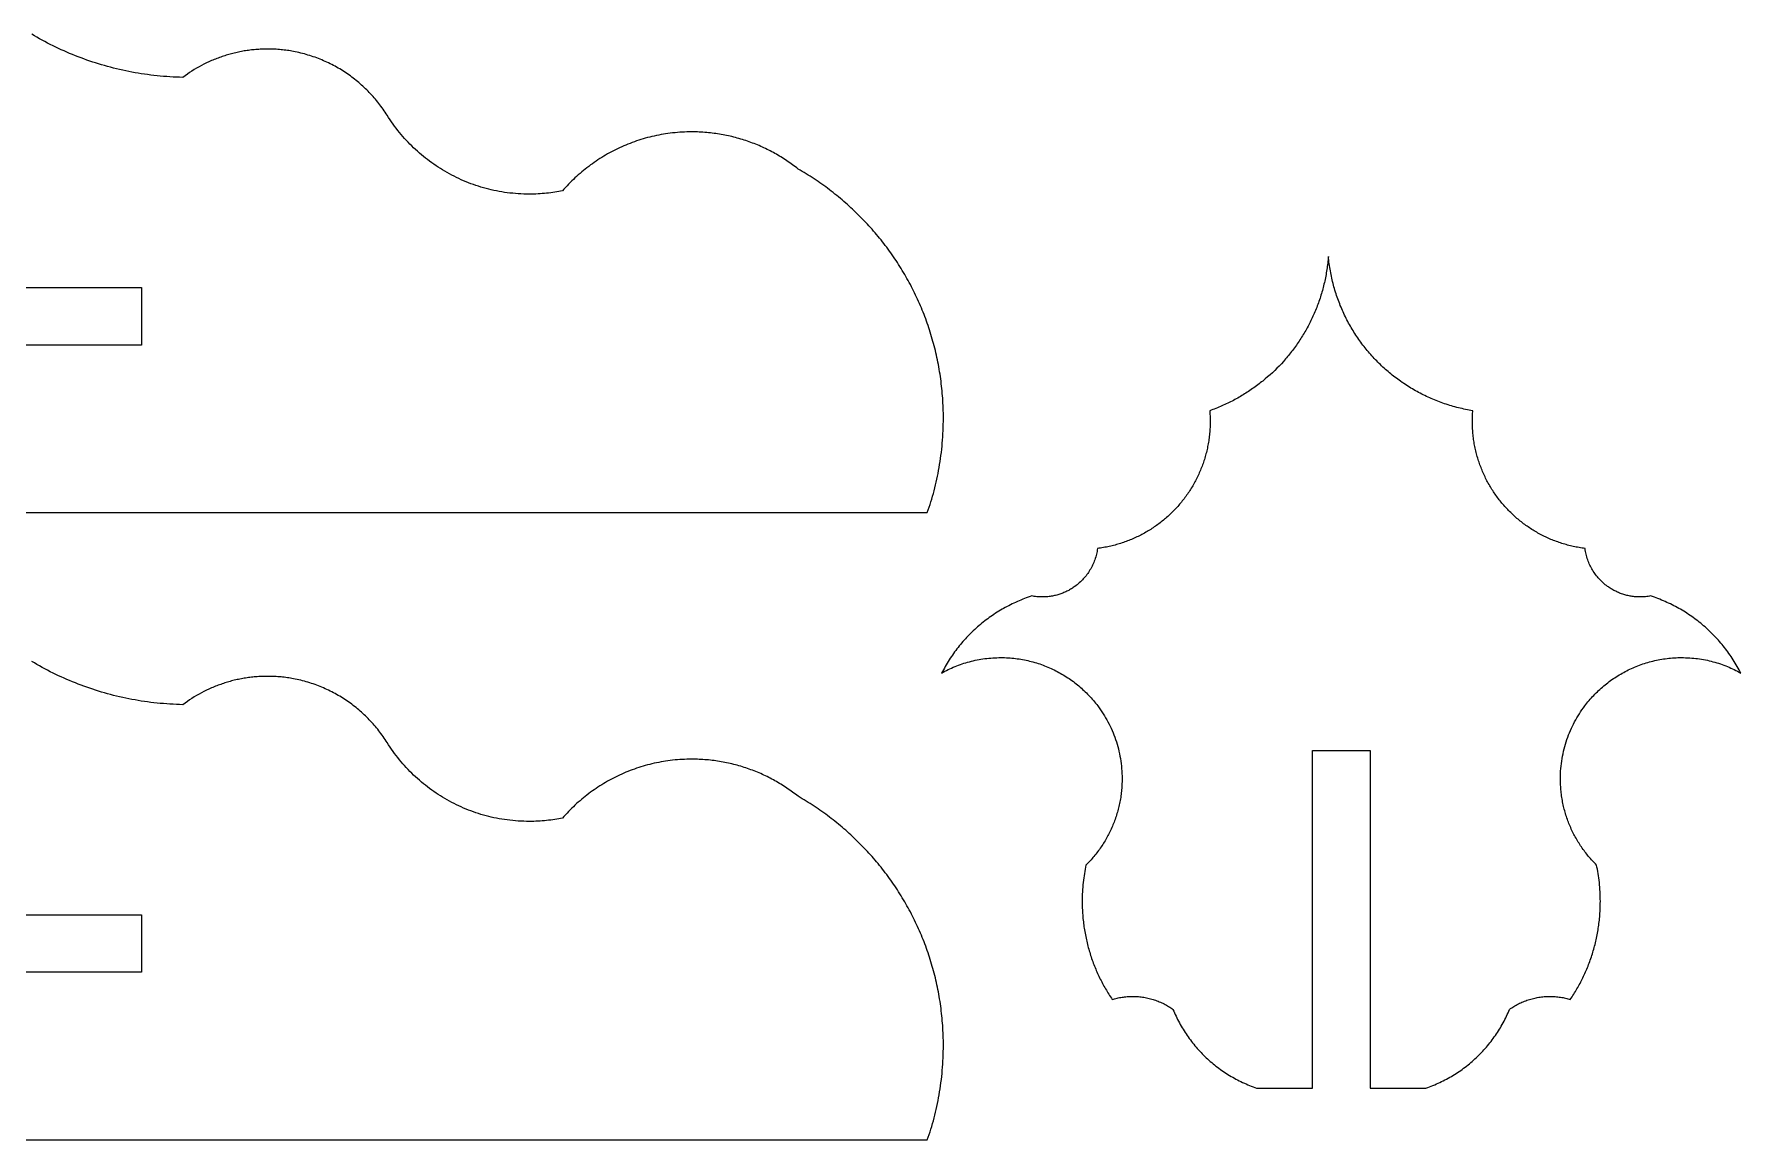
# Model space of a CAD drawing. Extents: x 205 to 567, y 321 to 897.
# Drawn here: x 451.1 to 542.2, y 465.4 to 524.4 of the extents above; entities that cross this region are included whole.
import ezdxf

# ---------------------------------------------------------------- set-up
doc = ezdxf.new("R2010")
doc.units = 0
doc.layers.add('Default_Layer', color=1, linetype='CONTINUOUS')

msp = doc.modelspace()

# ---------------------------------------------------------------- linework, layer by layer
at = {"layer": 'Default_Layer'}
for points in [[(422.32, 498.9), (498.779, 498.9), (498.829, 499.041), (498.878, 499.184), (498.926, 499.328), (498.972, 499.474), (499.016, 499.62), (499.06, 499.768), (499.102, 499.917), (499.142, 500.067), (499.181, 500.219), (499.218, 500.371), (499.254, 500.525), (499.289, 500.679), (499.322, 500.835), (499.353, 500.991), (499.383, 501.149), (499.411, 501.307), (499.438, 501.466), (499.463, 501.626), (499.486, 501.787), (499.508, 501.949), (499.528, 502.112), (499.547, 502.275), (499.564, 502.439), (499.579, 502.604), (499.592, 502.769), (499.604, 502.935), (499.614, 503.102), (499.622, 503.269), (499.628, 503.436), (499.633, 503.605), (499.635, 503.773), (499.636, 503.943), (499.636, 504.075), (499.634, 504.208), (499.631, 504.34), (499.627, 504.472), (499.622, 504.603), (499.616, 504.734), (499.609, 504.865), (499.6, 504.996), (499.591, 505.126), (499.58, 505.257), (499.569, 505.386), (499.556, 505.516), (499.542, 505.645), (499.527, 505.774), (499.511, 505.902), (499.494, 506.03), (499.476, 506.158), (499.457, 506.286), (499.437, 506.413), (499.416, 506.54), (499.394, 506.666), (499.37, 506.792), (499.346, 506.918), (499.321, 507.043), (499.294, 507.168), (499.267, 507.293), (499.238, 507.417), (499.209, 507.541), (499.178, 507.664), (499.147, 507.787), (499.114, 507.91), (499.081, 508.032), (499.046, 508.154), (499.011, 508.276), (498.975, 508.397), (498.937, 508.517), (498.899, 508.638), (498.859, 508.757), (498.819, 508.877), (498.778, 508.995), (498.736, 509.114), (498.692, 509.232), (498.648, 509.349), (498.603, 509.467), (498.557, 509.583), (498.51, 509.699), (498.462, 509.815), (498.413, 509.93), (498.364, 510.045), (498.313, 510.159), (498.261, 510.273), (498.209, 510.386), (498.155, 510.499), (498.101, 510.612), (498.046, 510.723), (497.99, 510.835), (497.933, 510.945), (497.875, 511.056), (497.816, 511.165), (497.757, 511.275), (497.696, 511.383), (497.635, 511.491), (497.573, 511.599), (497.51, 511.706), (497.446, 511.813), (497.381, 511.919), (497.315, 512.024), (497.249, 512.129), (497.182, 512.233), (497.113, 512.337), (497.044, 512.44), (496.975, 512.542), (496.904, 512.644), (496.833, 512.746), (496.76, 512.847), (496.687, 512.947), (496.614, 513.046), (496.539, 513.145), (496.464, 513.244), (496.387, 513.341), (496.31, 513.439), (496.233, 513.535), (496.154, 513.631), (496.075, 513.726), (495.995, 513.821), (495.914, 513.915), (495.832, 514.008), (495.75, 514.101), (495.667, 514.193), (495.583, 514.284), (495.498, 514.375), (495.413, 514.465), (495.327, 514.554), (495.24, 514.643), (495.153, 514.731), (495.065, 514.818), (494.976, 514.905), (494.886, 514.991), (494.796, 515.076), (494.705, 515.161), (494.613, 515.244), (494.52, 515.327), (494.427, 515.41), (494.333, 515.492), (494.239, 515.572), (494.144, 515.653), (494.048, 515.732), (493.951, 515.811), (493.854, 515.889), (493.756, 515.966), (493.658, 516.043), (493.559, 516.118), (493.459, 516.193), (493.359, 516.267), (493.258, 516.341), (493.156, 516.414), (493.054, 516.485), (492.951, 516.556), (492.847, 516.627), (492.743, 516.696), (492.638, 516.765), (492.533, 516.833), (492.427, 516.9), (492.32, 516.966), (492.213, 517.032), (492.105, 517.096), (491.997, 517.16), (491.888, 517.223), (491.816, 517.281), (491.742, 517.337), (491.668, 517.393), (491.594, 517.449), (491.519, 517.503), (491.443, 517.557), (491.367, 517.61), (491.29, 517.662), (491.212, 517.714), (491.134, 517.765), (491.056, 517.815), (490.976, 517.864), (490.896, 517.912), (490.816, 517.96), (490.735, 518.007), (490.654, 518.053), (490.572, 518.098), (490.489, 518.142), (490.406, 518.186), (490.322, 518.229), (490.238, 518.271), (490.154, 518.312), (490.068, 518.352), (489.983, 518.391), (489.897, 518.43), (489.81, 518.468), (489.723, 518.504), (489.635, 518.54), (489.547, 518.575), (489.459, 518.609), (489.37, 518.643), (489.28, 518.675), (489.19, 518.707), (489.1, 518.737), (489.009, 518.767), (488.918, 518.796), (488.826, 518.823), (488.734, 518.85), (488.642, 518.876), (488.549, 518.901), (488.456, 518.925), (488.362, 518.948), (488.268, 518.97), (488.173, 518.992), (488.079, 519.012), (487.983, 519.031), (487.888, 519.049), (487.792, 519.066), (487.696, 519.083), (487.599, 519.098), (487.502, 519.112), (487.405, 519.125), (487.307, 519.137), (487.209, 519.148), (487.111, 519.159), (487.013, 519.168), (486.914, 519.176), (486.815, 519.183), (486.715, 519.189), (486.616, 519.193), (486.516, 519.197), (486.415, 519.2), (486.315, 519.202), (486.214, 519.202), (486.086, 519.201), (485.957, 519.199), (485.83, 519.194), (485.703, 519.188), (485.576, 519.18), (485.45, 519.171), (485.324, 519.159), (485.199, 519.146), (485.074, 519.132), (484.95, 519.115), (484.826, 519.097), (484.703, 519.078), (484.58, 519.056), (484.458, 519.033), (484.337, 519.009), (484.216, 518.983), (484.096, 518.955), (483.976, 518.925), (483.857, 518.895), (483.738, 518.862), (483.621, 518.828), (483.504, 518.792), (483.387, 518.755), (483.271, 518.717), (483.156, 518.677), (483.042, 518.635), (482.928, 518.592), (482.815, 518.547), (482.703, 518.501), (482.591, 518.454), (482.481, 518.405), (482.371, 518.355), (482.261, 518.303), (482.153, 518.25), (482.045, 518.195), (481.939, 518.139), (481.833, 518.082), (481.728, 518.024), (481.623, 517.964), (481.52, 517.902), (481.417, 517.84), (481.316, 517.776), (481.215, 517.711), (481.115, 517.644), (481.016, 517.576), (480.918, 517.507), (480.821, 517.437), (480.725, 517.365), (480.629, 517.292), (480.535, 517.218), (480.442, 517.143), (480.35, 517.067), (480.259, 516.989), (480.168, 516.91), (480.079, 516.83), (479.991, 516.749), (479.904, 516.667), (479.818, 516.584), (479.733, 516.499), (479.649, 516.414), (479.566, 516.327), (479.485, 516.239), (479.404, 516.15), (479.325, 516.06), (479.224, 516.04), (479.121, 516.02), (479.017, 516.002), (478.911, 515.985), (478.804, 515.969), (478.695, 515.955), (478.585, 515.941), (478.474, 515.929), (478.362, 515.919), (478.248, 515.909), (478.134, 515.901), (478.019, 515.895), (477.903, 515.89), (477.787, 515.886), (477.67, 515.884), (477.553, 515.883), (477.404, 515.884), (477.256, 515.888), (477.108, 515.894), (476.961, 515.902), (476.815, 515.913), (476.669, 515.926), (476.524, 515.942), (476.379, 515.959), (476.236, 515.979), (476.093, 516.002), (475.951, 516.026), (475.809, 516.053), (475.669, 516.082), (475.529, 516.113), (475.39, 516.147), (475.252, 516.182), (475.115, 516.22), (474.978, 516.26), (474.843, 516.302), (474.708, 516.346), (474.575, 516.392), (474.442, 516.44), (474.31, 516.491), (474.18, 516.543), (474.05, 516.597), (473.921, 516.653), (473.794, 516.712), (473.667, 516.772), (473.542, 516.834), (473.417, 516.898), (473.294, 516.964), (473.172, 517.032), (473.051, 517.101), (472.931, 517.173), (472.813, 517.246), (472.695, 517.321), (472.579, 517.398), (472.464, 517.477), (472.35, 517.558), (472.238, 517.64), (472.127, 517.724), (472.017, 517.809), (471.909, 517.896), (471.802, 517.985), (471.696, 518.076), (471.592, 518.168), (471.489, 518.262), (471.387, 518.357), (471.287, 518.454), (471.189, 518.553), (471.092, 518.653), (470.996, 518.755), (470.902, 518.858), (470.81, 518.962), (470.719, 519.068), (470.63, 519.176), (470.542, 519.285), (470.456, 519.395), (470.371, 519.507), (470.288, 519.62), (470.207, 519.735), (470.127, 519.85), (470.05, 519.968), (469.974, 520.086), (469.921, 520.168), (469.868, 520.249), (469.813, 520.329), (469.758, 520.409), (469.702, 520.488), (469.645, 520.566), (469.587, 520.643), (469.528, 520.72), (469.468, 520.795), (469.407, 520.87), (469.345, 520.944), (469.282, 521.017), (469.219, 521.09), (469.154, 521.161), (469.089, 521.232), (469.023, 521.302), (468.956, 521.371), (468.888, 521.439), (468.82, 521.506), (468.75, 521.572), (468.68, 521.638), (468.608, 521.702), (468.536, 521.766), (468.464, 521.829), (468.39, 521.89), (468.316, 521.951), (468.241, 522.011), (468.165, 522.07), (468.088, 522.128), (468.01, 522.185), (467.932, 522.241), (467.853, 522.296), (467.773, 522.35), (467.693, 522.403), (467.612, 522.456), (467.53, 522.507), (467.447, 522.557), (467.364, 522.606), (467.28, 522.654), (467.195, 522.701), (467.11, 522.746), (467.024, 522.791), (466.937, 522.835), (466.849, 522.878), (466.761, 522.919), (466.673, 522.96), (466.583, 522.999), (466.493, 523.038), (466.403, 523.075), (466.311, 523.111), (466.219, 523.146), (466.127, 523.18), (466.034, 523.212), (465.94, 523.244), (465.846, 523.274), (465.751, 523.303), (465.656, 523.331), (465.56, 523.358), (465.463, 523.384), (465.366, 523.408), (465.269, 523.431), (465.171, 523.453), (465.072, 523.474), (464.973, 523.494), (464.895, 523.509), (464.815, 523.522), (464.734, 523.535), (464.652, 523.548), (464.569, 523.559), (464.485, 523.569), (464.4, 523.579), (464.314, 523.587), (464.227, 523.595), (464.139, 523.601), (464.051, 523.607), (463.962, 523.612), (463.872, 523.615), (463.782, 523.618), (463.691, 523.62), (463.6, 523.62), (463.521, 523.62), (463.441, 523.619), (463.362, 523.616), (463.282, 523.614), (463.203, 523.61), (463.125, 523.605), (463.046, 523.6), (462.968, 523.594), (462.89, 523.587), (462.812, 523.579), (462.734, 523.571), (462.657, 523.562), (462.58, 523.552), (462.503, 523.541), (462.426, 523.529), (462.35, 523.517), (462.274, 523.504), (462.198, 523.49), (462.122, 523.475), (462.047, 523.46), (461.972, 523.444), (461.898, 523.427), (461.823, 523.409), (461.749, 523.391), (461.675, 523.372), (461.602, 523.352), (461.529, 523.332), (461.456, 523.31), (461.383, 523.288), (461.311, 523.266), (461.239, 523.242), (461.168, 523.218), (461.096, 523.194), (461.026, 523.168), (460.955, 523.142), (460.885, 523.116), (460.815, 523.088), (460.746, 523.06), (460.677, 523.031), (460.608, 523.002), (460.472, 522.941), (460.337, 522.878), (460.204, 522.812), (460.072, 522.743), (459.942, 522.672), (459.814, 522.599), (459.687, 522.523), (459.563, 522.445), (459.44, 522.365), (459.318, 522.282), (459.199, 522.197), (459.082, 522.109), (458.908, 522.114), (458.735, 522.12), (458.562, 522.128), (458.39, 522.138), (458.218, 522.149), (458.046, 522.163), (457.876, 522.178), (457.706, 522.194), (457.536, 522.213), (457.367, 522.233), (457.198, 522.255), (457.03, 522.279), (456.863, 522.304), (456.696, 522.331), (456.53, 522.359), (456.364, 522.39), (456.199, 522.421), (456.035, 522.455), (455.871, 522.49), (455.708, 522.527), (455.545, 522.565), (455.383, 522.605), (455.222, 522.647), (455.062, 522.69), (454.902, 522.735), (454.743, 522.781), (454.585, 522.829), (454.427, 522.878), (454.27, 522.929), (454.114, 522.981), (453.959, 523.035), (453.804, 523.091), (453.65, 523.148), (453.497, 523.206), (453.345, 523.266), (453.193, 523.327), (453.042, 523.39), (452.892, 523.454), (452.743, 523.52), (452.595, 523.587), (452.447, 523.655), (452.301, 523.725), (452.155, 523.797), (452.01, 523.869), (451.866, 523.943), (451.723, 524.019), (451.581, 524.095), (451.44, 524.174), (451.299, 524.253), (451.16, 524.334), (451.021, 524.416)], [(421.35, 510.909), (456.869, 510.909), (456.869, 507.837), (456.869, 507.837), (420.898, 507.837)], [(422.32, 465.446), (498.779, 465.446), (498.829, 465.587), (498.878, 465.73), (498.926, 465.874), (498.972, 466.02), (499.016, 466.166), (499.06, 466.314), (499.102, 466.463), (499.142, 466.613), (499.181, 466.765), (499.218, 466.917), (499.254, 467.071), (499.289, 467.225), (499.322, 467.381), (499.353, 467.537), (499.383, 467.694), (499.411, 467.853), (499.438, 468.012), (499.463, 468.172), (499.486, 468.333), (499.508, 468.495), (499.528, 468.657), (499.547, 468.821), (499.564, 468.985), (499.579, 469.149), (499.592, 469.315), (499.604, 469.481), (499.614, 469.647), (499.622, 469.815), (499.628, 469.982), (499.633, 470.151), (499.635, 470.319), (499.636, 470.488), (499.636, 470.621), (499.634, 470.754), (499.631, 470.886), (499.627, 471.017), (499.622, 471.149), (499.616, 471.28), (499.609, 471.411), (499.6, 471.542), (499.591, 471.672), (499.58, 471.802), (499.569, 471.932), (499.556, 472.062), (499.542, 472.191), (499.527, 472.32), (499.511, 472.448), (499.494, 472.576), (499.476, 472.704), (499.457, 472.832), (499.437, 472.959), (499.416, 473.086), (499.394, 473.212), (499.37, 473.338), (499.346, 473.464), (499.321, 473.589), (499.294, 473.714), (499.267, 473.839), (499.238, 473.963), (499.209, 474.087), (499.178, 474.21), (499.147, 474.333), (499.114, 474.456), (499.081, 474.578), (499.046, 474.7), (499.011, 474.822), (498.975, 474.943), (498.937, 475.063), (498.899, 475.183), (498.859, 475.303), (498.819, 475.423), (498.778, 475.541), (498.736, 475.66), (498.692, 475.778), (498.648, 475.895), (498.603, 476.013), (498.557, 476.129), (498.51, 476.245), (498.462, 476.361), (498.413, 476.476), (498.364, 476.591), (498.313, 476.705), (498.261, 476.819), (498.209, 476.932), (498.155, 477.045), (498.101, 477.157), (498.046, 477.269), (497.99, 477.381), (497.933, 477.491), (497.875, 477.602), (497.816, 477.711), (497.757, 477.821), (497.696, 477.929), (497.635, 478.037), (497.573, 478.145), (497.51, 478.252), (497.446, 478.359), (497.381, 478.465), (497.315, 478.57), (497.249, 478.675), (497.182, 478.779), (497.113, 478.883), (497.044, 478.986), (496.975, 479.088), (496.904, 479.19), (496.833, 479.292), (496.76, 479.393), (496.687, 479.493), (496.614, 479.592), (496.539, 479.691), (496.464, 479.79), (496.387, 479.887), (496.31, 479.985), (496.233, 480.081), (496.154, 480.177), (496.075, 480.272), (495.995, 480.367), (495.914, 480.461), (495.832, 480.554), (495.75, 480.647), (495.667, 480.739), (495.583, 480.83), (495.498, 480.921), (495.413, 481.011), (495.327, 481.1), (495.24, 481.189), (495.153, 481.277), (495.065, 481.364), (494.976, 481.451), (494.886, 481.537), (494.796, 481.622), (494.705, 481.706), (494.613, 481.79), (494.52, 481.873), (494.427, 481.956), (494.333, 482.037), (494.239, 482.118), (494.144, 482.199), (494.048, 482.278), (493.951, 482.357), (493.854, 482.435), (493.756, 482.512), (493.658, 482.588), (493.559, 482.664), (493.459, 482.739), (493.359, 482.813), (493.258, 482.887), (493.156, 482.959), (493.054, 483.031), (492.951, 483.102), (492.847, 483.173), (492.743, 483.242), (492.638, 483.311), (492.533, 483.379), (492.427, 483.446), (492.32, 483.512), (492.213, 483.578), (492.105, 483.642), (491.997, 483.706), (491.888, 483.769), (491.816, 483.827), (491.742, 483.883), (491.668, 483.939), (491.594, 483.995), (491.519, 484.049), (491.443, 484.103), (491.367, 484.156), (491.29, 484.208), (491.212, 484.26), (491.134, 484.311), (491.056, 484.361), (490.976, 484.41), (490.896, 484.458), (490.816, 484.506), (490.735, 484.553), (490.654, 484.599), (490.572, 484.644), (490.489, 484.688), (490.406, 484.732), (490.322, 484.775), (490.238, 484.817), (490.154, 484.858), (490.068, 484.898), (489.983, 484.937), (489.897, 484.976), (489.81, 485.013), (489.723, 485.05), (489.635, 485.086), (489.547, 485.121), (489.459, 485.155), (489.37, 485.189), (489.28, 485.221), (489.19, 485.253), (489.1, 485.283), (489.009, 485.313), (488.918, 485.341), (488.826, 485.369), (488.734, 485.396), (488.642, 485.422), (488.549, 485.447), (488.456, 485.471), (488.362, 485.494), (488.268, 485.516), (488.173, 485.537), (488.079, 485.558), (487.983, 485.577), (487.888, 485.595), (487.792, 485.612), (487.696, 485.628), (487.599, 485.644), (487.502, 485.658), (487.405, 485.671), (487.307, 485.683), (487.209, 485.694), (487.111, 485.705), (487.013, 485.714), (486.914, 485.722), (486.815, 485.729), (486.715, 485.734), (486.616, 485.739), (486.516, 485.743), (486.415, 485.746), (486.315, 485.747), (486.214, 485.748), (486.086, 485.747), (485.957, 485.744), (485.83, 485.74), (485.703, 485.734), (485.576, 485.726), (485.45, 485.716), (485.324, 485.705), (485.199, 485.692), (485.074, 485.677), (484.95, 485.661), (484.826, 485.643), (484.703, 485.623), (484.58, 485.602), (484.458, 485.579), (484.337, 485.555), (484.216, 485.528), (484.096, 485.501), (483.976, 485.471), (483.857, 485.44), (483.738, 485.408), (483.621, 485.374), (483.504, 485.338), (483.387, 485.301), (483.271, 485.263), (483.156, 485.223), (483.042, 485.181), (482.928, 485.138), (482.815, 485.093), (482.703, 485.047), (482.591, 485), (482.481, 484.951), (482.371, 484.901), (482.261, 484.849), (482.153, 484.796), (482.045, 484.741), (481.939, 484.685), (481.833, 484.628), (481.728, 484.57), (481.623, 484.51), (481.52, 484.448), (481.417, 484.386), (481.316, 484.322), (481.215, 484.256), (481.115, 484.19), (481.016, 484.122), (480.918, 484.053), (480.821, 483.983), (480.725, 483.911), (480.629, 483.838), (480.535, 483.764), (480.442, 483.689), (480.35, 483.613), (480.259, 483.535), (480.168, 483.456), (480.079, 483.376), (479.991, 483.295), (479.904, 483.213), (479.818, 483.13), (479.733, 483.045), (479.649, 482.96), (479.566, 482.873), (479.485, 482.785), (479.404, 482.696), (479.325, 482.606), (479.224, 482.586), (479.121, 482.566), (479.017, 482.548), (478.911, 482.531), (478.804, 482.515), (478.695, 482.501), (478.585, 482.487), (478.474, 482.475), (478.362, 482.465), (478.248, 482.455), (478.134, 482.447), (478.019, 482.441), (477.903, 482.436), (477.787, 482.432), (477.67, 482.43), (477.553, 482.429), (477.404, 482.43), (477.256, 482.434), (477.108, 482.44), (476.961, 482.448), (476.815, 482.459), (476.669, 482.472), (476.524, 482.487), (476.379, 482.505), (476.236, 482.525), (476.093, 482.548), (475.951, 482.572), (475.809, 482.599), (475.669, 482.628), (475.529, 482.659), (475.39, 482.693), (475.252, 482.728), (475.115, 482.766), (474.978, 482.806), (474.843, 482.848), (474.708, 482.892), (474.575, 482.938), (474.442, 482.986), (474.31, 483.037), (474.18, 483.089), (474.05, 483.143), (473.921, 483.199), (473.794, 483.258), (473.667, 483.318), (473.542, 483.38), (473.417, 483.444), (473.294, 483.51), (473.172, 483.578), (473.051, 483.647), (472.931, 483.719), (472.813, 483.792), (472.695, 483.867), (472.579, 483.944), (472.464, 484.023), (472.35, 484.103), (472.238, 484.186), (472.127, 484.27), (472.017, 484.355), (471.909, 484.442), (471.802, 484.531), (471.696, 484.622), (471.592, 484.714), (471.489, 484.808), (471.387, 484.903), (471.287, 485), (471.189, 485.099), (471.092, 485.199), (470.996, 485.301), (470.902, 485.404), (470.81, 485.508), (470.719, 485.614), (470.63, 485.722), (470.542, 485.831), (470.456, 485.941), (470.371, 486.053), (470.288, 486.166), (470.207, 486.281), (470.127, 486.396), (470.05, 486.513), (469.974, 486.632), (469.921, 486.714), (469.868, 486.795), (469.813, 486.875), (469.758, 486.955), (469.702, 487.034), (469.645, 487.112), (469.587, 487.189), (469.528, 487.265), (469.468, 487.341), (469.407, 487.416), (469.345, 487.49), (469.282, 487.563), (469.219, 487.636), (469.154, 487.707), (469.089, 487.778), (469.023, 487.848), (468.956, 487.917), (468.888, 487.985), (468.82, 488.052), (468.75, 488.118), (468.68, 488.184), (468.608, 488.248), (468.536, 488.312), (468.464, 488.375), (468.39, 488.436), (468.316, 488.497), (468.241, 488.557), (468.165, 488.616), (468.088, 488.674), (468.01, 488.731), (467.932, 488.787), (467.853, 488.842), (467.773, 488.896), (467.693, 488.949), (467.612, 489.001), (467.53, 489.053), (467.447, 489.103), (467.364, 489.152), (467.28, 489.2), (467.195, 489.246), (467.11, 489.292), (467.024, 489.337), (466.937, 489.381), (466.849, 489.424), (466.761, 489.465), (466.673, 489.506), (466.583, 489.545), (466.493, 489.584), (466.403, 489.621), (466.311, 489.657), (466.219, 489.692), (466.127, 489.726), (466.034, 489.758), (465.94, 489.79), (465.846, 489.82), (465.751, 489.849), (465.656, 489.877), (465.56, 489.904), (465.463, 489.93), (465.366, 489.954), (465.269, 489.977), (465.171, 489.999), (465.072, 490.02), (464.973, 490.04), (464.895, 490.054), (464.815, 490.068), (464.734, 490.081), (464.652, 490.093), (464.569, 490.105), (464.485, 490.115), (464.4, 490.125), (464.314, 490.133), (464.227, 490.141), (464.139, 490.147), (464.051, 490.153), (463.962, 490.158), (463.872, 490.161), (463.782, 490.164), (463.691, 490.166), (463.6, 490.166), (463.521, 490.166), (463.441, 490.164), (463.362, 490.162), (463.282, 490.16), (463.203, 490.156), (463.125, 490.151), (463.046, 490.146), (462.968, 490.14), (462.89, 490.133), (462.812, 490.125), (462.734, 490.117), (462.657, 490.108), (462.58, 490.097), (462.503, 490.087), (462.426, 490.075), (462.35, 490.063), (462.274, 490.05), (462.198, 490.036), (462.122, 490.021), (462.047, 490.006), (461.972, 489.99), (461.898, 489.973), (461.823, 489.955), (461.749, 489.937), (461.675, 489.918), (461.602, 489.898), (461.529, 489.877), (461.456, 489.856), (461.383, 489.834), (461.311, 489.812), (461.239, 489.788), (461.168, 489.764), (461.096, 489.74), (461.026, 489.714), (460.955, 489.688), (460.885, 489.661), (460.815, 489.634), (460.746, 489.606), (460.677, 489.577), (460.608, 489.548), (460.472, 489.487), (460.337, 489.424), (460.204, 489.358), (460.072, 489.289), (459.942, 489.218), (459.814, 489.145), (459.687, 489.069), (459.563, 488.991), (459.44, 488.91), (459.318, 488.828), (459.199, 488.743), (459.082, 488.655), (458.908, 488.66), (458.735, 488.666), (458.562, 488.674), (458.39, 488.684), (458.218, 488.695), (458.046, 488.709), (457.876, 488.724), (457.706, 488.74), (457.536, 488.759), (457.367, 488.779), (457.198, 488.801), (457.03, 488.824), (456.863, 488.85), (456.696, 488.877), (456.53, 488.905), (456.364, 488.935), (456.199, 488.967), (456.035, 489.001), (455.871, 489.036), (455.708, 489.073), (455.545, 489.111), (455.383, 489.151), (455.222, 489.193), (455.062, 489.236), (454.902, 489.281), (454.743, 489.327), (454.585, 489.375), (454.427, 489.424), (454.27, 489.475), (454.114, 489.527), (453.959, 489.581), (453.804, 489.637), (453.65, 489.693), (453.497, 489.752), (453.345, 489.812), (453.193, 489.873), (453.042, 489.936), (452.892, 490), (452.743, 490.066), (452.595, 490.133), (452.447, 490.201), (452.301, 490.271), (452.155, 490.342), (452.01, 490.415), (451.866, 490.489), (451.723, 490.565), (451.581, 490.641), (451.44, 490.72), (451.299, 490.799), (451.16, 490.88), (451.021, 490.962)], [(421.35, 477.455), (456.869, 477.455), (456.869, 474.383), (456.869, 474.383), (420.898, 474.383)]]:
    msp.add_lwpolyline(points, dxfattribs=at)
msp.add_lwpolyline([(519.318, 468.207), (519.318, 486.203), (522.391, 486.203), (522.391, 468.207), (525.369, 468.207), (525.464, 468.241), (525.559, 468.276), (525.653, 468.311), (525.746, 468.349), (525.839, 468.387), (525.931, 468.426), (526.022, 468.467), (526.113, 468.509), (526.202, 468.551), (526.292, 468.595), (526.38, 468.64), (526.468, 468.686), (526.555, 468.734), (526.641, 468.782), (526.726, 468.831), (526.811, 468.882), (526.895, 468.933), (526.978, 468.986), (527.06, 469.04), (527.142, 469.094), (527.223, 469.15), (527.303, 469.207), (527.382, 469.264), (527.46, 469.323), (527.538, 469.383), (527.614, 469.444), (527.69, 469.505), (527.765, 469.568), (527.839, 469.632), (527.913, 469.696), (527.985, 469.762), (528.057, 469.828), (528.127, 469.896), (528.197, 469.964), (528.266, 470.033), (528.333, 470.104), (528.4, 470.175), (528.466, 470.247), (528.532, 470.32), (528.596, 470.393), (528.659, 470.468), (528.721, 470.543), (528.782, 470.62), (528.843, 470.697), (528.902, 470.775), (528.96, 470.854), (529.017, 470.933), (529.074, 471.014), (529.129, 471.095), (529.183, 471.177), (529.236, 471.26), (529.289, 471.344), (529.34, 471.428), (529.39, 471.514), (529.439, 471.6), (529.487, 471.686), (529.534, 471.774), (529.579, 471.862), (529.624, 471.951), (529.668, 472.041), (529.71, 472.131), (529.751, 472.222), (529.792, 472.314), (529.831, 472.406), (529.887, 472.446), (529.944, 472.485), (530.002, 472.523), (530.06, 472.56), (530.12, 472.596), (530.18, 472.631), (530.241, 472.664), (530.303, 472.697), (530.366, 472.728), (530.429, 472.758), (530.493, 472.787), (530.558, 472.815), (530.623, 472.842), (530.689, 472.867), (530.756, 472.891), (530.823, 472.914), (530.891, 472.936), (530.96, 472.956), (531.029, 472.975), (531.099, 472.993), (531.169, 473.009), (531.24, 473.025), (531.311, 473.038), (531.383, 473.051), (531.455, 473.062), (531.528, 473.071), (531.601, 473.079), (531.675, 473.086), (531.749, 473.091), (531.824, 473.095), (531.899, 473.097), (531.974, 473.098), (532.047, 473.097), (532.119, 473.095), (532.192, 473.092), (532.263, 473.087), (532.335, 473.081), (532.405, 473.073), (532.475, 473.064), (532.544, 473.054), (532.613, 473.043), (532.681, 473.03), (532.747, 473.017), (532.813, 473.002), (532.878, 472.986), (532.942, 472.969), (533.005, 472.95), (533.067, 472.931), (533.114, 473), (533.16, 473.07), (533.206, 473.14), (533.251, 473.21), (533.295, 473.281), (533.339, 473.353), (533.382, 473.424), (533.425, 473.497), (533.466, 473.57), (533.508, 473.643), (533.548, 473.717), (533.588, 473.791), (533.627, 473.866), (533.666, 473.941), (533.704, 474.017), (533.742, 474.093), (533.778, 474.169), (533.814, 474.246), (533.85, 474.324), (533.884, 474.401), (533.918, 474.479), (533.951, 474.558), (533.984, 474.637), (534.016, 474.716), (534.047, 474.796), (534.078, 474.876), (534.107, 474.957), (534.137, 475.038), (534.165, 475.119), (534.193, 475.201), (534.219, 475.283), (534.246, 475.365), (534.271, 475.448), (534.296, 475.531), (534.32, 475.614), (534.343, 475.698), (534.365, 475.782), (534.387, 475.867), (534.408, 475.951), (534.428, 476.037), (534.448, 476.122), (534.466, 476.208), (534.484, 476.294), (534.501, 476.38), (534.517, 476.467), (534.533, 476.554), (534.548, 476.641), (534.562, 476.728), (534.575, 476.816), (534.587, 476.904), (534.598, 476.993), (534.609, 477.081), (534.619, 477.17), (534.628, 477.259), (534.636, 477.349), (534.643, 477.438), (534.65, 477.528), (534.655, 477.618), (534.66, 477.709), (534.664, 477.799), (534.667, 477.89), (534.669, 477.981), (534.67, 478.072), (534.671, 478.164), (534.67, 478.292), (534.667, 478.42), (534.663, 478.548), (534.657, 478.675), (534.65, 478.801), (534.641, 478.926), (534.63, 479.05), (534.618, 479.173), (534.604, 479.295), (534.588, 479.415), (534.572, 479.534), (534.554, 479.652), (534.534, 479.767), (534.513, 479.882), (534.491, 479.994), (534.467, 480.104), (534.412, 480.16), (534.357, 480.216), (534.303, 480.272), (534.25, 480.329), (534.197, 480.387), (534.145, 480.446), (534.094, 480.505), (534.043, 480.565), (533.993, 480.625), (533.944, 480.686), (533.896, 480.748), (533.848, 480.81), (533.801, 480.873), (533.755, 480.936), (533.71, 481), (533.665, 481.065), (533.621, 481.13), (533.578, 481.195), (533.536, 481.261), (533.494, 481.328), (533.453, 481.395), (533.413, 481.463), (533.374, 481.532), (533.336, 481.6), (533.298, 481.67), (533.262, 481.74), (533.226, 481.81), (533.191, 481.881), (533.157, 481.952), (533.123, 482.024), (533.091, 482.096), (533.059, 482.169), (533.029, 482.242), (532.999, 482.316), (532.97, 482.39), (532.942, 482.465), (532.914, 482.54), (532.888, 482.615), (532.863, 482.691), (532.838, 482.767), (532.815, 482.844), (532.792, 482.921), (532.77, 482.998), (532.75, 483.076), (532.73, 483.154), (532.711, 483.233), (532.693, 483.312), (532.676, 483.391), (532.66, 483.471), (532.645, 483.551), (532.631, 483.631), (532.619, 483.712), (532.607, 483.793), (532.596, 483.875), (532.586, 483.956), (532.577, 484.038), (532.569, 484.121), (532.562, 484.203), (532.556, 484.286), (532.551, 484.369), (532.548, 484.453), (532.545, 484.536), (532.543, 484.62), (532.543, 484.705), (532.544, 484.842), (532.548, 484.978), (532.555, 485.113), (532.565, 485.248), (532.578, 485.382), (532.593, 485.515), (532.611, 485.648), (532.632, 485.779), (532.655, 485.91), (532.681, 486.039), (532.709, 486.168), (532.74, 486.296), (532.773, 486.422), (532.809, 486.548), (532.847, 486.672), (532.888, 486.795), (532.931, 486.918), (532.976, 487.038), (533.024, 487.158), (533.074, 487.277), (533.126, 487.394), (533.18, 487.509), (533.237, 487.624), (533.296, 487.737), (533.357, 487.849), (533.42, 487.959), (533.485, 488.068), (533.552, 488.175), (533.621, 488.281), (533.692, 488.385), (533.765, 488.487), (533.84, 488.588), (533.897, 488.662), (533.954, 488.734), (534.012, 488.806), (534.071, 488.876), (534.132, 488.946), (534.193, 489.015), (534.255, 489.083), (534.318, 489.15), (534.382, 489.217), (534.447, 489.282), (534.512, 489.346), (534.579, 489.41), (534.646, 489.473), (534.715, 489.534), (534.784, 489.595), (534.854, 489.654), (534.925, 489.713), (534.996, 489.771), (535.069, 489.827), (535.142, 489.883), (535.216, 489.937), (535.291, 489.991), (535.367, 490.043), (535.443, 490.095), (535.52, 490.145), (535.598, 490.194), (535.677, 490.242), (535.756, 490.29), (535.836, 490.335), (535.917, 490.38), (535.998, 490.424), (536.08, 490.467), (536.163, 490.508), (536.246, 490.548), (536.33, 490.587), (536.415, 490.625), (536.5, 490.662), (536.586, 490.697), (536.673, 490.732), (536.76, 490.765), (536.848, 490.797), (536.936, 490.827), (537.025, 490.856), (537.114, 490.885), (537.204, 490.911), (537.295, 490.937), (537.386, 490.961), (537.477, 490.984), (537.569, 491.006), (537.662, 491.026), (537.755, 491.045), (537.848, 491.063), (537.942, 491.079), (538.037, 491.094), (538.132, 491.107), (538.227, 491.119), (538.323, 491.13), (538.419, 491.14), (538.515, 491.147), (538.612, 491.154), (538.71, 491.159), (538.807, 491.163), (538.905, 491.165), (539.004, 491.166), (539.112, 491.165), (539.221, 491.162), (539.328, 491.158), (539.436, 491.151), (539.543, 491.144), (539.649, 491.134), (539.755, 491.123), (539.86, 491.11), (539.964, 491.095), (540.068, 491.079), (540.172, 491.061), (540.275, 491.041), (540.377, 491.02), (540.478, 490.997), (540.579, 490.973), (540.679, 490.947), (540.778, 490.92), (540.877, 490.891), (540.974, 490.861), (541.071, 490.829), (541.167, 490.796), (541.263, 490.761), (541.357, 490.725), (541.451, 490.688), (541.543, 490.649), (541.635, 490.609), (541.726, 490.567), (541.816, 490.524), (541.905, 490.48), (541.992, 490.434), (542.079, 490.388), (542.165, 490.339), (542.118, 490.43), (542.07, 490.521), (542.02, 490.61), (541.97, 490.699), (541.919, 490.787), (541.866, 490.874), (541.813, 490.961), (541.759, 491.047), (541.704, 491.132), (541.647, 491.216), (541.59, 491.3), (541.532, 491.383), (541.473, 491.465), (541.413, 491.546), (541.352, 491.627), (541.29, 491.706), (541.227, 491.785), (541.164, 491.863), (541.099, 491.94), (541.034, 492.017), (540.967, 492.092), (540.9, 492.167), (540.832, 492.241), (540.763, 492.314), (540.693, 492.386), (540.622, 492.457), (540.55, 492.527), (540.478, 492.597), (540.404, 492.665), (540.33, 492.733), (540.255, 492.8), (540.179, 492.866), (540.102, 492.931), (540.025, 492.995), (539.947, 493.058), (539.867, 493.12), (539.788, 493.181), (539.707, 493.241), (539.625, 493.301), (539.543, 493.359), (539.46, 493.416), (539.376, 493.473), (539.292, 493.528), (539.207, 493.583), (539.121, 493.636), (539.034, 493.688), (538.946, 493.74), (538.858, 493.79), (538.769, 493.839), (538.68, 493.888), (538.589, 493.935), (538.498, 493.981), (538.406, 494.026), (538.314, 494.07), (538.221, 494.113), (538.127, 494.155), (538.033, 494.196), (537.938, 494.236), (537.842, 494.274), (537.746, 494.312), (537.649, 494.348), (537.551, 494.384), (537.453, 494.418), (537.354, 494.451), (537.29, 494.439), (537.224, 494.429), (537.156, 494.42), (537.087, 494.412), (537.016, 494.406), (536.944, 494.402), (536.872, 494.399), (536.798, 494.398), (536.737, 494.399), (536.676, 494.401), (536.615, 494.404), (536.555, 494.408), (536.495, 494.414), (536.436, 494.42), (536.376, 494.428), (536.318, 494.437), (536.259, 494.447), (536.201, 494.458), (536.144, 494.471), (536.086, 494.484), (536.03, 494.499), (535.974, 494.514), (535.918, 494.531), (535.863, 494.549), (535.808, 494.567), (535.754, 494.587), (535.7, 494.608), (535.647, 494.629), (535.594, 494.652), (535.542, 494.676), (535.491, 494.701), (535.44, 494.726), (535.39, 494.753), (535.34, 494.78), (535.291, 494.809), (535.243, 494.838), (535.195, 494.868), (535.148, 494.899), (535.102, 494.931), (535.056, 494.963), (534.996, 495.008), (534.937, 495.055), (534.88, 495.103), (534.823, 495.152), (534.768, 495.202), (534.715, 495.254), (534.662, 495.307), (534.611, 495.361), (534.562, 495.417), (534.513, 495.474), (534.466, 495.532), (534.421, 495.591), (534.377, 495.651), (534.335, 495.713), (534.294, 495.775), (534.254, 495.839), (534.217, 495.904), (534.18, 495.97), (534.146, 496.037), (534.113, 496.104), (534.082, 496.173), (534.052, 496.243), (534.024, 496.314), (533.998, 496.385), (533.974, 496.458), (533.951, 496.531), (533.93, 496.605), (533.911, 496.68), (533.894, 496.756), (533.879, 496.832), (533.866, 496.91), (533.855, 496.988), (533.775, 496.998), (533.696, 497.009), (533.617, 497.022), (533.538, 497.035), (533.46, 497.049), (533.382, 497.063), (533.304, 497.079), (533.227, 497.095), (533.149, 497.113), (533.073, 497.131), (532.996, 497.15), (532.92, 497.17), (532.845, 497.191), (532.769, 497.212), (532.694, 497.235), (532.62, 497.258), (532.546, 497.282), (532.472, 497.307), (532.398, 497.332), (532.325, 497.359), (532.253, 497.386), (532.18, 497.414), (532.108, 497.443), (532.037, 497.472), (531.966, 497.503), (531.895, 497.534), (531.825, 497.565), (531.755, 497.598), (531.686, 497.631), (531.617, 497.666), (531.549, 497.7), (531.481, 497.736), (531.413, 497.772), (531.346, 497.809), (531.279, 497.847), (531.213, 497.885), (531.148, 497.925), (531.083, 497.964), (531.018, 498.005), (530.954, 498.046), (530.89, 498.088), (530.827, 498.131), (530.764, 498.174), (530.702, 498.218), (530.64, 498.263), (530.579, 498.308), (530.519, 498.354), (530.459, 498.401), (530.399, 498.448), (530.34, 498.496), (530.282, 498.544), (530.224, 498.593), (530.167, 498.643), (530.11, 498.694), (530.054, 498.745), (529.998, 498.796), (529.943, 498.848), (529.889, 498.901), (529.835, 498.955), (529.782, 499.009), (529.729, 499.063), (529.677, 499.118), (529.626, 499.174), (529.575, 499.23), (529.525, 499.287), (529.475, 499.344), (529.426, 499.402), (529.378, 499.461), (529.33, 499.52), (529.283, 499.579), (529.237, 499.64), (529.191, 499.7), (529.146, 499.761), (529.102, 499.823), (529.058, 499.885), (529.015, 499.948), (528.973, 500.011), (528.931, 500.074), (528.891, 500.139), (528.85, 500.203), (528.811, 500.268), (528.772, 500.334), (528.734, 500.4), (528.697, 500.466), (528.66, 500.533), (528.624, 500.601), (528.589, 500.668), (528.555, 500.737), (528.521, 500.805), (528.488, 500.875), (528.456, 500.944), (528.424, 501.014), (528.394, 501.084), (528.364, 501.155), (528.335, 501.226), (528.307, 501.298), (528.279, 501.37), (528.252, 501.442), (528.227, 501.515), (528.201, 501.588), (528.177, 501.662), (528.154, 501.736), (528.131, 501.81), (528.109, 501.884), (528.088, 501.959), (528.068, 502.035), (528.049, 502.11), (528.03, 502.186), (528.013, 502.262), (527.996, 502.339), (527.98, 502.416), (527.965, 502.493), (527.951, 502.571), (527.937, 502.648), (527.925, 502.727), (527.913, 502.805), (527.903, 502.884), (527.893, 502.963), (527.884, 503.042), (527.876, 503.121), (527.869, 503.201), (527.863, 503.281), (527.858, 503.362), (527.854, 503.442), (527.85, 503.523), (527.848, 503.604), (527.847, 503.685), (527.846, 503.767), (527.847, 503.841), (527.848, 503.915), (527.85, 503.987), (527.852, 504.059), (527.856, 504.13), (527.86, 504.198), (527.864, 504.265), (527.869, 504.33), (527.773, 504.346), (527.676, 504.363), (527.58, 504.381), (527.485, 504.4), (527.389, 504.421), (527.294, 504.442), (527.2, 504.464), (527.106, 504.487), (527.012, 504.51), (526.919, 504.535), (526.826, 504.561), (526.733, 504.588), (526.641, 504.615), (526.55, 504.644), (526.458, 504.673), (526.367, 504.704), (526.277, 504.735), (526.187, 504.767), (526.097, 504.8), (526.008, 504.834), (525.92, 504.869), (525.832, 504.905), (525.744, 504.941), (525.657, 504.979), (525.57, 505.017), (525.484, 505.056), (525.398, 505.096), (525.313, 505.137), (525.228, 505.178), (525.144, 505.221), (525.06, 505.264), (524.977, 505.308), (524.894, 505.353), (524.812, 505.399), (524.73, 505.445), (524.649, 505.493), (524.568, 505.541), (524.488, 505.59), (524.409, 505.64), (524.33, 505.69), (524.251, 505.741), (524.173, 505.793), (524.096, 505.846), (524.019, 505.9), (523.943, 505.954), (523.868, 506.009), (523.793, 506.065), (523.718, 506.121), (523.645, 506.179), (523.572, 506.237), (523.499, 506.295), (523.427, 506.355), (523.356, 506.415), (523.285, 506.476), (523.215, 506.537), (523.146, 506.6), (523.077, 506.663), (523.009, 506.726), (522.941, 506.791), (522.875, 506.855), (522.809, 506.921), (522.743, 506.987), (522.678, 507.054), (522.614, 507.122), (522.551, 507.19), (522.488, 507.259), (522.426, 507.329), (522.365, 507.399), (522.304, 507.47), (522.244, 507.541), (522.185, 507.613), (522.127, 507.686), (522.069, 507.759), (522.012, 507.833), (521.956, 507.907), (521.9, 507.982), (521.846, 508.058), (521.792, 508.134), (521.738, 508.211), (521.686, 508.288), (521.634, 508.366), (521.583, 508.444), (521.533, 508.523), (521.484, 508.603), (521.435, 508.683), (521.387, 508.764), (521.34, 508.845), (521.294, 508.927), (521.249, 509.009), (521.204, 509.092), (521.16, 509.175), (521.118, 509.258), (521.075, 509.343), (521.034, 509.427), (520.994, 509.513), (520.954, 509.598), (520.916, 509.685), (520.878, 509.771), (520.841, 509.858), (520.805, 509.946), (520.77, 510.034), (520.735, 510.122), (520.702, 510.211), (520.669, 510.301), (520.637, 510.391), (520.607, 510.481), (520.577, 510.571), (520.548, 510.663), (520.52, 510.754), (520.493, 510.846), (520.467, 510.938), (520.441, 511.031), (520.417, 511.124), (520.394, 511.218), (520.371, 511.311), (520.35, 511.406), (520.329, 511.5), (520.31, 511.595), (520.291, 511.691), (520.273, 511.786), (520.257, 511.883), (520.241, 511.979), (520.226, 512.076), (520.213, 512.173), (520.2, 512.27), (520.188, 512.368), (520.178, 512.466), (520.168, 512.565), (520.161, 512.475), (520.153, 512.386), (520.143, 512.297), (520.134, 512.208), (520.123, 512.12), (520.112, 512.032), (520.099, 511.944), (520.086, 511.856), (520.072, 511.769), (520.058, 511.682), (520.043, 511.595), (520.026, 511.508), (520.009, 511.422), (519.992, 511.336), (519.973, 511.25), (519.954, 511.165), (519.934, 511.08), (519.913, 510.995), (519.892, 510.911), (519.87, 510.827), (519.847, 510.743), (519.823, 510.659), (519.799, 510.576), (519.773, 510.493), (519.748, 510.411), (519.721, 510.328), (519.694, 510.246), (519.666, 510.165), (519.637, 510.084), (519.607, 510.003), (519.577, 509.922), (519.546, 509.842), (519.515, 509.762), (519.482, 509.683), (519.449, 509.604), (519.416, 509.525), (519.381, 509.447), (519.346, 509.369), (519.31, 509.291), (519.274, 509.214), (519.237, 509.137), (519.199, 509.06), (519.161, 508.984), (519.122, 508.909), (519.082, 508.833), (519.042, 508.759), (519.001, 508.684), (518.959, 508.61), (518.917, 508.536), (518.874, 508.463), (518.83, 508.39), (518.786, 508.318), (518.741, 508.246), (518.695, 508.175), (518.649, 508.104), (518.602, 508.033), (518.555, 507.963), (518.507, 507.893), (518.459, 507.824), (518.409, 507.755), (518.36, 507.686), (518.309, 507.618), (518.258, 507.551), (518.207, 507.484), (518.155, 507.417), (518.102, 507.351), (518.049, 507.286), (517.995, 507.221), (517.94, 507.156), (517.885, 507.092), (517.773, 506.965), (517.659, 506.84), (517.543, 506.717), (517.425, 506.597), (517.304, 506.478), (517.182, 506.361), (517.057, 506.247), (516.93, 506.135), (516.801, 506.025), (516.67, 505.917), (516.604, 505.864), (516.537, 505.811), (516.47, 505.76), (516.403, 505.708), (516.334, 505.657), (516.266, 505.607), (516.197, 505.558), (516.127, 505.509), (516.057, 505.46), (515.987, 505.412), (515.916, 505.365), (515.844, 505.319), (515.773, 505.273), (515.7, 505.227), (515.628, 505.182), (515.554, 505.138), (515.481, 505.095), (515.407, 505.052), (515.332, 505.009), (515.257, 504.968), (515.182, 504.927), (515.106, 504.886), (515.03, 504.847), (514.953, 504.807), (514.876, 504.769), (514.799, 504.731), (514.721, 504.694), (514.643, 504.658), (514.564, 504.622), (514.485, 504.587), (514.406, 504.552), (514.326, 504.518), (514.246, 504.485), (514.165, 504.453), (514.085, 504.421), (514.003, 504.39), (513.922, 504.359), (513.84, 504.33), (513.845, 504.265), (513.85, 504.198), (513.853, 504.13), (513.857, 504.059), (513.859, 503.987), (513.861, 503.915), (513.862, 503.841), (513.863, 503.767), (513.862, 503.685), (513.861, 503.604), (513.859, 503.523), (513.855, 503.442), (513.851, 503.362), (513.846, 503.281), (513.84, 503.201), (513.833, 503.121), (513.825, 503.042), (513.816, 502.963), (513.806, 502.884), (513.796, 502.805), (513.784, 502.727), (513.772, 502.648), (513.758, 502.571), (513.744, 502.493), (513.729, 502.416), (513.713, 502.339), (513.697, 502.262), (513.679, 502.186), (513.66, 502.11), (513.641, 502.035), (513.621, 501.959), (513.6, 501.884), (513.578, 501.81), (513.555, 501.736), (513.532, 501.662), (513.508, 501.588), (513.483, 501.515), (513.457, 501.442), (513.43, 501.37), (513.402, 501.298), (513.374, 501.226), (513.345, 501.155), (513.315, 501.084), (513.285, 501.014), (513.253, 500.944), (513.221, 500.875), (513.188, 500.805), (513.155, 500.737), (513.12, 500.668), (513.085, 500.601), (513.049, 500.533), (513.012, 500.466), (512.975, 500.4), (512.937, 500.334), (512.898, 500.268), (512.859, 500.203), (512.819, 500.139), (512.778, 500.074), (512.736, 500.011), (512.694, 499.948), (512.651, 499.885), (512.607, 499.823), (512.563, 499.761), (512.518, 499.7), (512.472, 499.64), (512.426, 499.579), (512.379, 499.52), (512.331, 499.461), (512.283, 499.402), (512.234, 499.344), (512.185, 499.287), (512.134, 499.23), (512.084, 499.174), (512.032, 499.118), (511.98, 499.063), (511.928, 499.009), (511.874, 498.955), (511.82, 498.901), (511.766, 498.848), (511.711, 498.796), (511.655, 498.745), (511.599, 498.694), (511.543, 498.643), (511.485, 498.593), (511.427, 498.544), (511.369, 498.496), (511.31, 498.448), (511.25, 498.401), (511.19, 498.354), (511.13, 498.308), (511.069, 498.263), (511.007, 498.218), (510.945, 498.174), (510.882, 498.131), (510.819, 498.088), (510.755, 498.046), (510.691, 498.005), (510.627, 497.964), (510.561, 497.925), (510.496, 497.885), (510.43, 497.847), (510.363, 497.809), (510.296, 497.772), (510.228, 497.736), (510.16, 497.7), (510.092, 497.666), (510.023, 497.631), (509.954, 497.598), (509.884, 497.565), (509.814, 497.534), (509.743, 497.503), (509.672, 497.472), (509.601, 497.443), (509.529, 497.414), (509.457, 497.386), (509.384, 497.359), (509.311, 497.332), (509.237, 497.307), (509.164, 497.282), (509.089, 497.258), (509.015, 497.235), (508.94, 497.212), (508.864, 497.191), (508.789, 497.17), (508.713, 497.15), (508.636, 497.131), (508.56, 497.113), (508.483, 497.095), (508.405, 497.079), (508.327, 497.063), (508.249, 497.049), (508.171, 497.035), (508.092, 497.022), (508.013, 497.009), (507.934, 496.998), (507.854, 496.988), (507.843, 496.91), (507.83, 496.832), (507.815, 496.756), (507.798, 496.68), (507.779, 496.605), (507.758, 496.531), (507.735, 496.458), (507.711, 496.385), (507.685, 496.314), (507.657, 496.243), (507.627, 496.173), (507.596, 496.104), (507.563, 496.037), (507.529, 495.97), (507.492, 495.904), (507.455, 495.839), (507.415, 495.775), (507.374, 495.713), (507.332, 495.651), (507.288, 495.591), (507.243, 495.532), (507.196, 495.474), (507.147, 495.417), (507.098, 495.361), (507.047, 495.307), (506.994, 495.254), (506.941, 495.202), (506.886, 495.152), (506.829, 495.103), (506.772, 495.055), (506.713, 495.008), (506.653, 494.963), (506.607, 494.931), (506.561, 494.899), (506.514, 494.868), (506.466, 494.838), (506.418, 494.809), (506.369, 494.78), (506.32, 494.753), (506.269, 494.726), (506.218, 494.701), (506.167, 494.676), (506.115, 494.652), (506.062, 494.629), (506.009, 494.608), (505.956, 494.587), (505.901, 494.567), (505.847, 494.549), (505.791, 494.531), (505.736, 494.514), (505.679, 494.499), (505.623, 494.484), (505.565, 494.471), (505.508, 494.458), (505.45, 494.447), (505.391, 494.437), (505.333, 494.428), (505.273, 494.42), (505.214, 494.414), (505.154, 494.408), (505.094, 494.404), (505.033, 494.401), (504.972, 494.399), (504.911, 494.398), (504.838, 494.399), (504.765, 494.402), (504.693, 494.406), (504.622, 494.412), (504.553, 494.42), (504.485, 494.429), (504.419, 494.439), (504.355, 494.451), (504.256, 494.418), (504.158, 494.384), (504.06, 494.348), (503.963, 494.312), (503.867, 494.274), (503.771, 494.236), (503.676, 494.196), (503.582, 494.155), (503.488, 494.113), (503.395, 494.07), (503.303, 494.026), (503.211, 493.981), (503.12, 493.935), (503.03, 493.888), (502.94, 493.839), (502.851, 493.79), (502.763, 493.74), (502.675, 493.688), (502.589, 493.636), (502.503, 493.583), (502.417, 493.528), (502.333, 493.473), (502.249, 493.416), (502.166, 493.359), (502.084, 493.301), (502.002, 493.241), (501.922, 493.181), (501.842, 493.12), (501.763, 493.058), (501.684, 492.995), (501.607, 492.931), (501.53, 492.866), (501.454, 492.8), (501.379, 492.733), (501.305, 492.665), (501.232, 492.597), (501.159, 492.527), (501.087, 492.457), (501.016, 492.386), (500.947, 492.314), (500.877, 492.241), (500.809, 492.167), (500.742, 492.092), (500.675, 492.017), (500.61, 491.94), (500.545, 491.863), (500.482, 491.785), (500.419, 491.706), (500.357, 491.627), (500.296, 491.546), (500.236, 491.465), (500.177, 491.383), (500.119, 491.3), (500.062, 491.216), (500.005, 491.132), (499.95, 491.047), (499.896, 490.961), (499.843, 490.874), (499.79, 490.787), (499.739, 490.699), (499.689, 490.61), (499.639, 490.521), (499.591, 490.43), (499.544, 490.339), (499.63, 490.388), (499.717, 490.434), (499.804, 490.48), (499.893, 490.524), (499.983, 490.567), (500.074, 490.609), (500.166, 490.649), (500.258, 490.688), (500.352, 490.725), (500.446, 490.761), (500.542, 490.796), (500.638, 490.829), (500.735, 490.861), (500.832, 490.891), (500.931, 490.92), (501.03, 490.947), (501.13, 490.973), (501.231, 490.997), (501.332, 491.02), (501.435, 491.041), (501.537, 491.061), (501.641, 491.079), (501.745, 491.095), (501.849, 491.11), (501.954, 491.123), (502.06, 491.134), (502.166, 491.144), (502.273, 491.151), (502.381, 491.158), (502.488, 491.162), (502.597, 491.165), (502.705, 491.166), (502.804, 491.165), (502.902, 491.163), (502.999, 491.159), (503.097, 491.154), (503.194, 491.147), (503.29, 491.14), (503.386, 491.13), (503.482, 491.119), (503.577, 491.107), (503.672, 491.094), (503.767, 491.079), (503.861, 491.063), (503.954, 491.045), (504.047, 491.026), (504.14, 491.006), (504.232, 490.984), (504.323, 490.961), (504.414, 490.937), (504.505, 490.911), (504.595, 490.885), (504.684, 490.856), (504.773, 490.827), (504.862, 490.797), (504.949, 490.765), (505.036, 490.732), (505.123, 490.697), (505.209, 490.662), (505.294, 490.625), (505.379, 490.587), (505.463, 490.548), (505.546, 490.508), (505.629, 490.467), (505.711, 490.424), (505.792, 490.38), (505.873, 490.335), (505.953, 490.29), (506.032, 490.242), (506.111, 490.194), (506.189, 490.145), (506.266, 490.095), (506.342, 490.043), (506.418, 489.991), (506.493, 489.937), (506.567, 489.883), (506.64, 489.827), (506.713, 489.771), (506.784, 489.713), (506.855, 489.654), (506.925, 489.595), (506.994, 489.534), (507.063, 489.473), (507.13, 489.41), (507.197, 489.346), (507.262, 489.282), (507.327, 489.217), (507.391, 489.15), (507.454, 489.083), (507.516, 489.015), (507.577, 488.946), (507.638, 488.876), (507.697, 488.806), (507.755, 488.734), (507.812, 488.662), (507.869, 488.588), (507.944, 488.487), (508.017, 488.385), (508.088, 488.281), (508.157, 488.175), (508.224, 488.068), (508.289, 487.959), (508.352, 487.849), (508.413, 487.737), (508.472, 487.624), (508.529, 487.509), (508.583, 487.394), (508.635, 487.277), (508.685, 487.158), (508.733, 487.038), (508.778, 486.918), (508.821, 486.795), (508.862, 486.672), (508.9, 486.548), (508.936, 486.422), (508.969, 486.296), (509, 486.168), (509.029, 486.039), (509.054, 485.91), (509.077, 485.779), (509.098, 485.648), (509.116, 485.515), (509.131, 485.382), (509.144, 485.248), (509.154, 485.113), (509.161, 484.978), (509.165, 484.842), (509.166, 484.705), (509.166, 484.62), (509.164, 484.536), (509.161, 484.453), (509.158, 484.369), (509.153, 484.286), (509.147, 484.203), (509.14, 484.121), (509.132, 484.038), (509.123, 483.956), (509.113, 483.875), (509.103, 483.793), (509.091, 483.712), (509.078, 483.631), (509.064, 483.551), (509.049, 483.471), (509.033, 483.391), (509.016, 483.312), (508.998, 483.233), (508.979, 483.154), (508.959, 483.076), (508.939, 482.998), (508.917, 482.921), (508.894, 482.844), (508.871, 482.767), (508.846, 482.691), (508.821, 482.615), (508.795, 482.54), (508.767, 482.465), (508.739, 482.39), (508.71, 482.316), (508.681, 482.242), (508.65, 482.169), (508.618, 482.096), (508.586, 482.024), (508.552, 481.952), (508.518, 481.881), (508.483, 481.81), (508.447, 481.74), (508.411, 481.67), (508.373, 481.6), (508.335, 481.532), (508.296, 481.463), (508.256, 481.395), (508.215, 481.328), (508.173, 481.261), (508.131, 481.195), (508.088, 481.13), (508.044, 481.065), (507.999, 481), (507.954, 480.936), (507.908, 480.873), (507.861, 480.81), (507.813, 480.748), (507.765, 480.686), (507.716, 480.625), (507.666, 480.565), (507.615, 480.505), (507.564, 480.446), (507.512, 480.387), (507.459, 480.329), (507.406, 480.272), (507.352, 480.216), (507.297, 480.16), (507.242, 480.104), (507.218, 479.994), (507.196, 479.882), (507.175, 479.767), (507.156, 479.652), (507.137, 479.534), (507.121, 479.415), (507.105, 479.295), (507.092, 479.173), (507.079, 479.05), (507.069, 478.926), (507.059, 478.801), (507.052, 478.675), (507.046, 478.548), (507.042, 478.42), (507.039, 478.292), (507.038, 478.164), (507.039, 478.072), (507.04, 477.981), (507.042, 477.89), (507.045, 477.799), (507.049, 477.709), (507.054, 477.618), (507.059, 477.528), (507.066, 477.438), (507.073, 477.349), (507.081, 477.259), (507.09, 477.17), (507.1, 477.081), (507.111, 476.993), (507.122, 476.904), (507.134, 476.816), (507.148, 476.728), (507.161, 476.641), (507.176, 476.554), (507.192, 476.467), (507.208, 476.38), (507.225, 476.294), (507.243, 476.208), (507.261, 476.122), (507.281, 476.037), (507.301, 475.951), (507.322, 475.867), (507.344, 475.782), (507.366, 475.698), (507.389, 475.614), (507.413, 475.531), (507.438, 475.448), (507.463, 475.365), (507.49, 475.283), (507.517, 475.201), (507.544, 475.119), (507.573, 475.038), (507.602, 474.957), (507.631, 474.876), (507.662, 474.796), (507.693, 474.716), (507.725, 474.637), (507.758, 474.558), (507.791, 474.479), (507.825, 474.401), (507.86, 474.324), (507.895, 474.246), (507.931, 474.169), (507.968, 474.093), (508.005, 474.017), (508.043, 473.941), (508.082, 473.866), (508.121, 473.791), (508.161, 473.717), (508.201, 473.643), (508.243, 473.57), (508.285, 473.497), (508.327, 473.424), (508.37, 473.353), (508.414, 473.281), (508.458, 473.21), (508.503, 473.14), (508.549, 473.07), (508.595, 473), (508.642, 472.931), (508.704, 472.95), (508.767, 472.969), (508.831, 472.986), (508.896, 473.002), (508.962, 473.017), (509.028, 473.03), (509.096, 473.043), (509.165, 473.054), (509.234, 473.064), (509.304, 473.073), (509.374, 473.081), (509.446, 473.087), (509.517, 473.092), (509.59, 473.095), (509.662, 473.097), (509.735, 473.098), (509.811, 473.097), (509.885, 473.095), (509.96, 473.091), (510.034, 473.086), (510.108, 473.079), (510.181, 473.071), (510.254, 473.062), (510.326, 473.051), (510.398, 473.038), (510.469, 473.025), (510.54, 473.009), (510.61, 472.993), (510.68, 472.975), (510.749, 472.956), (510.818, 472.936), (510.886, 472.914), (510.953, 472.891), (511.02, 472.867), (511.086, 472.842), (511.151, 472.815), (511.216, 472.787), (511.28, 472.758), (511.344, 472.728), (511.406, 472.697), (511.468, 472.664), (511.529, 472.631), (511.589, 472.596), (511.649, 472.56), (511.707, 472.523), (511.765, 472.485), (511.822, 472.446), (511.878, 472.406), (511.918, 472.314), (511.958, 472.222), (511.999, 472.131), (512.042, 472.041), (512.085, 471.951), (512.13, 471.862), (512.175, 471.774), (512.222, 471.686), (512.27, 471.6), (512.319, 471.514), (512.369, 471.428), (512.42, 471.344), (512.473, 471.26), (512.526, 471.177), (512.58, 471.095), (512.635, 471.014), (512.692, 470.933), (512.749, 470.854), (512.807, 470.775), (512.866, 470.697), (512.927, 470.62), (512.988, 470.543), (513.05, 470.468), (513.113, 470.393), (513.178, 470.32), (513.243, 470.247), (513.309, 470.175), (513.376, 470.104), (513.443, 470.033), (513.512, 469.964), (513.582, 469.896), (513.653, 469.828), (513.724, 469.762), (513.796, 469.696), (513.87, 469.632), (513.944, 469.568), (514.019, 469.505), (514.095, 469.444), (514.171, 469.383), (514.249, 469.323), (514.327, 469.264), (514.406, 469.207), (514.486, 469.15), (514.567, 469.094), (514.649, 469.04), (514.731, 468.986), (514.814, 468.933), (514.898, 468.882), (514.983, 468.831), (515.068, 468.782), (515.154, 468.734), (515.241, 468.686), (515.329, 468.64), (515.417, 468.595), (515.507, 468.551), (515.596, 468.509), (515.687, 468.467), (515.778, 468.426), (515.87, 468.387), (515.963, 468.349), (516.056, 468.311), (516.15, 468.276), (516.245, 468.241), (516.34, 468.207), (519.318, 468.207)], close=True, dxfattribs=at)

doc.saveas('drawing.dxf')
